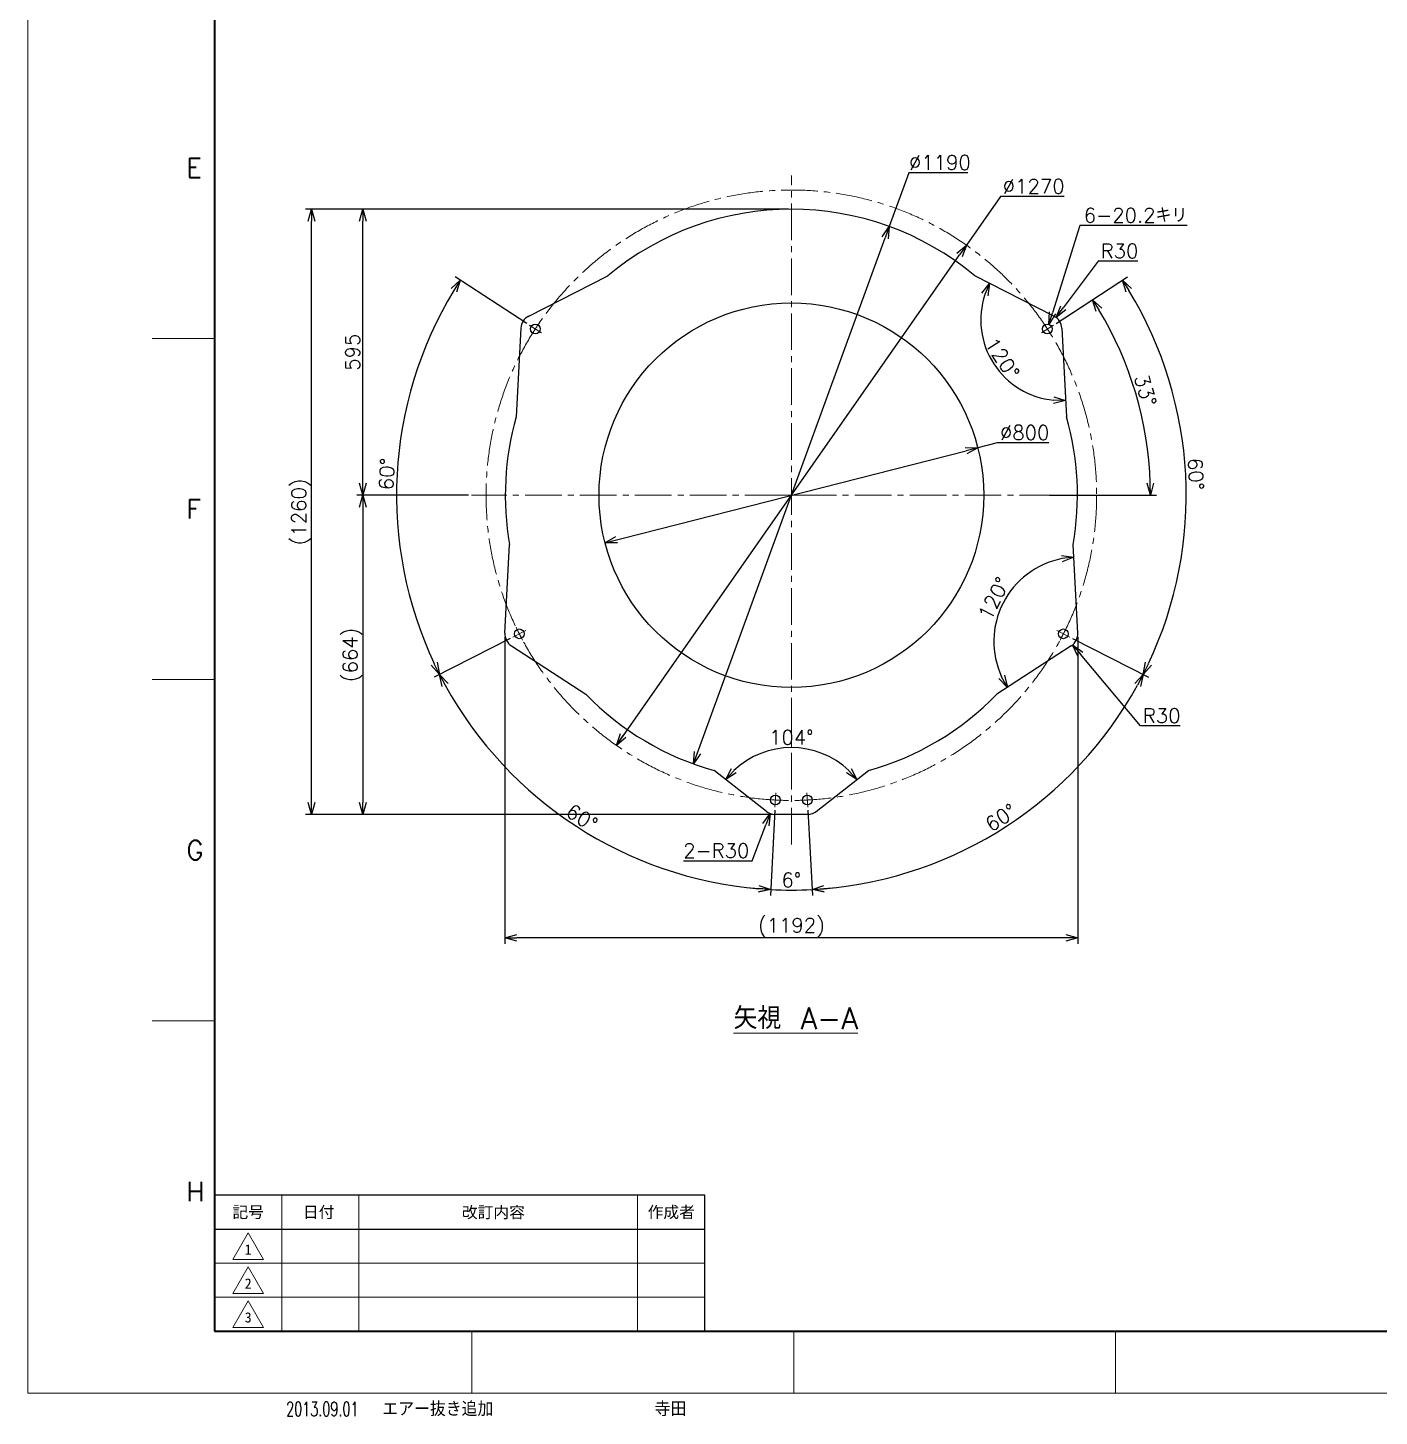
# Model space of a CAD drawing. Header units: millimetres. Extents: x 0 to 8282, y -48 to 5829.
# Drawn here: x 0 to 2811, y -48 to 2840 of the extents above; entities that cross this region are included whole.
import ezdxf
from ezdxf import colors
from ezdxf.entities.mleader import LeaderData, LeaderLine
from ezdxf.enums import TextEntityAlignment as Align
from ezdxf.math import Vec2, Vec3

# ---------------------------------------------------------------- set-up
doc = ezdxf.new("R2010")
doc.units = ezdxf.units.MM
doc.header["$LTSCALE"] = 4
doc.header["$PDMODE"] = 99
doc.header["$PDSIZE"] = 1
doc.linetypes.add('CENTER2', pattern=[28.575, 19.05, -3.175, 3.175, -3.175])
for name, color, linetype, lineweight in [('05_CENTER', 4, 'CENTER2', 13), ('08_DIM', 3, 'Continuous', 13), ('90_FRAME', 5, 'Continuous', 35)]:
    doc.layers.add(name, color=color, linetype=linetype, lineweight=lineweight)
doc.layers.add('10_DRAFT', color=8, linetype='Continuous', lineweight=0, plot=False)
doc.layers.add('91_BLANK', color=5, linetype='Continuous', lineweight=0, plot=False)
doc.styles.add('KSS_TXT', font='txt.shx', dxfattribs={"bigfont": 'extfont2.shx'})
doc.styles.add('MS_G', font='MS Gothic.ttf')
doc.styles.get("Standard").update_dxf_attribs({"font": 'txt.shx', "bigfont": 'extfont2.shx'})
doc.styles.add('表題用', font='MS PGothic.ttf')
doc.dimstyles.new('KSS_DIM', dxfattribs={"dimscale": 10, "dimtxt": 3, "dimasz": 2.5, "dimexe": 1.25, "dimexo": 0.625, "dimtad": 1, "dimdsep": 46, "dimtxsty": 'KSS_TXT', "dimblk": 'OPEN30', "dimcen": 0, "dimazin": 2, "dimtfac": 0.75, "dimtmove": 0, "dimatfit": 3, "dimldrblk": 'OPEN30', "dimfxl": 1.25, "dimtolj": 1, "dimarcsym": 0})
doc.dimstyles.new('KSS_DIM$3', dxfattribs={"dimscale": 10, "dimtxt": 3, "dimasz": 2.5, "dimexe": 1.25, "dimexo": 0.625, "dimtad": 1, "dimtih": 1, "dimtoh": 1, "dimdsep": 46, "dimtxsty": 'KSS_TXT', "dimblk": 'OPEN30', "dimcen": 0, "dimazin": 2, "dimtfac": 0.75, "dimtofl": 0, "dimtmove": 0, "dimatfit": 3, "dimldrblk": 'OPEN30', "dimfxl": 1.25, "dimtolj": 1, "dimarcsym": 0})
doc.dimstyles.new('KSS_DIM$4', dxfattribs={"dimscale": 10, "dimtxt": 3, "dimasz": 2.5, "dimexe": 1.25, "dimexo": 0.625, "dimtad": 1, "dimtih": 1, "dimtoh": 1, "dimdsep": 46, "dimtxsty": 'KSS_TXT', "dimblk": 'OPEN30', "dimcen": 0, "dimse1": 1, "dimazin": 2, "dimtfac": 0.75, "dimtofl": 0, "dimtmove": 0, "dimatfit": 3, "dimldrblk": 'OPEN30', "dimfxl": 1.25, "dimtolj": 1, "dimarcsym": 0})

# ---------------------------------------------------------------- blocks, each defined once
blk = doc.blocks.new('AM_BALLOON1')
at = {"transparency": 16777216}
blk.add_circle((0, 0), 5, dxfattribs=at)
blk.add_attdef('B_NUMBER', text='', height=3, dxfattribs=at).set_placement((0, 0), align=Align.MIDDLE_CENTER)
blk = doc.blocks.new('_OPEN')
at = {"color": 0, "linetype": 'ByBlock'}
for p, q in [((-1, 0.17), (0, 0)), ((0, 0), (-1, -0.17)), ((0, 0), (-1, 0))]:
    blk.add_line(p, q, dxfattribs=at)
blk = doc.blocks.new('_Open30')
at = {"color": 0, "linetype": 'ByBlock', "lineweight": -2}
for p, q in [((-1, 0.27), (0, 0)), ((0, 0), (-1, -0.27)), ((0, 0), (-1, 0))]:
    blk.add_line(p, q, dxfattribs=at)
blk = doc.blocks.new('*D382')
at = {"layer": '08_DIM', "color": 0, "lineweight": -2, "transparency": 16777216}
for p, q in [((916.6, 1868), (684.3, 1868)), ((696.8, 1843), (696.8, 1228.8)), ((1548.7, 1203.8), (684.3, 1203.8))]:
    blk.add_line(p, q, dxfattribs=at)
at = {"layer": 'Defpoints', "color": 0, "transparency": 16777216}
for p in [(922.9, 1868), (696.8, 1203.8), (1554.9, 1203.8)]:
    blk.add_point(p, dxfattribs=at)
at = {"layer": '08_DIM', "color": 0, "lineweight": -2, "transparency": 16777216, "xscale": 25, "yscale": 25, "zscale": 25}
for p, rotation in [((696.8, 1868), 90), ((696.8, 1203.8), 270)]:
    blk.add_blockref('_Open30', p, dxfattribs=dict(at, rotation=rotation))
at = {"layer": '08_DIM', "color": 0, "transparency": 16777216, "insert": (675.5, 1535.9), "char_height": 30, "attachment_point": 5, "rotation": 90, "style": 'KSS_TXT'}
blk.add_mtext('\\A1;(664)', dxfattribs=at)
blk = doc.blocks.new('*D383')
at = {"layer": '08_DIM', "color": 0, "lineweight": -2, "transparency": 16777216}
for p, q in [((1581.9, 2463), (684.3, 2463)), ((696.8, 1893), (696.8, 2438)), ((916.6, 1868), (684.3, 1868))]:
    blk.add_line(p, q, dxfattribs=at)
at = {"layer": 'Defpoints', "color": 0, "transparency": 16777216}
for p in [(696.8, 2463), (1588.2, 2463), (922.9, 1868)]:
    blk.add_point(p, dxfattribs=at)
at = {"layer": '08_DIM', "color": 0, "lineweight": -2, "transparency": 16777216, "xscale": 25, "yscale": 25, "zscale": 25}
for p, rotation in [((696.8, 2463), 89.99999999999999), ((696.8, 1868), 270)]:
    blk.add_blockref('_Open30', p, dxfattribs=dict(at, rotation=rotation))
at = {"layer": '08_DIM', "color": 0, "transparency": 16777216, "insert": (675.5, 2165.5), "char_height": 30, "attachment_point": 5, "rotation": 90, "style": 'KSS_TXT'}
blk.add_mtext('\\A1;595', dxfattribs=at)
blk = doc.blocks.new('*D384')
at = {"layer": '08_DIM', "color": 0, "lineweight": -2, "transparency": 16777216}
for p, q in [((992.3, 1573.4), (992.3, 934.6)), ((2184, 1573.4), (2184, 934.6)), ((2159, 947.1), (1017.3, 947.1))]:
    blk.add_line(p, q, dxfattribs=at)
at = {"layer": 'Defpoints', "color": 0, "transparency": 16777216}
for p in [(992.3, 1579.7), (2184, 1579.7), (992.3, 947.1)]:
    blk.add_point(p, dxfattribs=at)
at = {"layer": '08_DIM', "color": 0, "lineweight": -2, "transparency": 16777216, "xscale": 25, "yscale": 25, "zscale": 25, "rotation": 180}
blk.add_blockref('_Open30', (992.3, 947.1), dxfattribs=at)
at = {"layer": '08_DIM', "color": 0, "lineweight": -2, "transparency": 16777216, "xscale": 25, "yscale": 25, "zscale": 25}
blk.add_blockref('_Open30', (2184, 947.1), dxfattribs=at)
at = {"layer": '08_DIM', "color": 0, "transparency": 16777216, "insert": (1588.2, 968.4), "char_height": 30, "attachment_point": 5, "style": 'KSS_TXT'}
blk.add_mtext('\\A1;(1192)', dxfattribs=at)
blk = doc.blocks.new('*D385')
at = {"layer": '08_DIM', "color": 0, "lineweight": -2, "transparency": 16777216}
for p, q in [((1581.9, 2463), (577.5, 2463)), ((590, 1228.8), (590, 2438)), ((1548.7, 1203.8), (577.5, 1203.8))]:
    blk.add_line(p, q, dxfattribs=at)
at = {"layer": 'Defpoints', "color": 0, "transparency": 16777216}
for p in [(590, 2463), (1588.2, 2463), (1554.9, 1203.8)]:
    blk.add_point(p, dxfattribs=at)
at = {"layer": '08_DIM', "color": 0, "lineweight": -2, "transparency": 16777216, "xscale": 25, "yscale": 25, "zscale": 25}
for p, rotation in [((590, 2463), 89.99999999999999), ((590, 1203.8), 270)]:
    blk.add_blockref('_Open30', p, dxfattribs=dict(at, rotation=rotation))
at = {"layer": '08_DIM', "color": 0, "transparency": 16777216, "insert": (568.8, 1833.4), "char_height": 30, "attachment_point": 5, "rotation": 90, "style": 'KSS_TXT'}
blk.add_mtext('\\A1;(1260)', dxfattribs=at)
blk = doc.blocks.new('*D386')
at = {"layer": '08_DIM', "color": 0, "lineweight": -2, "transparency": 16777216}
for p, q in [((1553.8, 1212.6), (1544.5, 1035)), ((1622.5, 1212.6), (1631.8, 1035))]:
    blk.add_line(p, q, dxfattribs=at)
for start, end in [(263.5122, 265.2557), (266.9992, 273.0008), (274.7443, 276.4878)]:
    blk.add_arc((1588.2, 1868), 821.6, start, end, dxfattribs=at)
at = {"layer": 'Defpoints', "color": 0, "transparency": 16777216}
for p in [(1555.7, 1248.8), (1620.6, 1248.8), (1554.1, 1218.8), (1622.2, 1218.8), (1573.8, 1046.5)]:
    blk.add_point(p, dxfattribs=at)
at = {"layer": '08_DIM', "color": 0, "lineweight": -2, "transparency": 16777216, "xscale": 25, "yscale": 25, "zscale": 25}
for p, rotation in [((1545.1, 1047.5), 356.1274363929429), ((1631.2, 1047.5), 183.8725636070536)]:
    blk.add_blockref('_Open30', p, dxfattribs=dict(at, rotation=rotation))
at = {"layer": '08_DIM', "color": 0, "transparency": 16777216, "insert": (1588.2, 1067.6), "char_height": 30, "attachment_point": 5, "style": 'KSS_TXT'}
blk.add_mtext('\\A1;6%%d', dxfattribs=at)
blk = doc.blocks.new('*D387')
at = {"layer": '08_DIM', "color": 0, "lineweight": -2, "transparency": 16777216}
for p, q in [((2172.9, 1570), (2331, 1489.5)), ((1622.5, 1212.6), (1631.8, 1035.4))]:
    blk.add_line(p, q, dxfattribs=at)
blk.add_arc((1588.2, 1868), 821.2, 274.7452, 331.2565, dxfattribs=at)
at = {"layer": 'Defpoints', "color": 0, "transparency": 16777216}
for p in [(2140.6, 1586.5), (2167.4, 1572.9), (1620.6, 1248.8), (1622.2, 1218.8), (1909, 1112.1)]:
    blk.add_point(p, dxfattribs=at)
at = {"layer": '08_DIM', "color": 0, "lineweight": -2, "transparency": 16777216, "xscale": 25, "yscale": 25, "zscale": 25}
for p, rotation in [((2319.9, 1495.2), 62.12864887769285), ((1631.1, 1047.9), 183.8729885873881)]:
    blk.add_blockref('_Open30', p, dxfattribs=dict(at, rotation=rotation))
at = {"layer": '08_DIM', "color": 0, "transparency": 16777216, "insert": (2023.8, 1197.1), "char_height": 30, "attachment_point": 5, "rotation": 33.0008, "style": 'KSS_TXT'}
blk.add_mtext('\\A1;60%%d', dxfattribs=at)
blk = doc.blocks.new('*D388')
at = {"layer": '08_DIM', "color": 0, "lineweight": -2, "transparency": 16777216}
for p, q in [((2138.6, 2225.4), (2287.4, 2322.1)), ((2172.9, 1570), (2331, 1489.5))]:
    blk.add_line(p, q, dxfattribs=at)
blk.add_arc((1588.2, 1868), 821.2, 334.7451, 31.2566, dxfattribs=at)
at = {"layer": 'Defpoints', "color": 0, "transparency": 16777216}
for p in [(2108.1, 2205.7), (2133.3, 2222), (2403.3, 1767.9), (2140.6, 1586.5), (2167.4, 1572.9)]:
    blk.add_point(p, dxfattribs=at)
at = {"layer": '08_DIM', "color": 0, "lineweight": -2, "transparency": 16777216, "xscale": 25, "yscale": 25, "zscale": 25}
for p, rotation in [((2276.9, 2315.3), 122.1286869729606), ((2319.9, 1495.1), 243.8729504921377)]:
    blk.add_blockref('_Open30', p, dxfattribs=dict(at, rotation=rotation))
at = {"layer": '08_DIM', "color": 0, "transparency": 16777216, "insert": (2429.5, 1912.1), "char_height": 30, "attachment_point": 5, "rotation": 273.0008, "style": 'KSS_TXT'}
blk.add_mtext('\\A1;60%%d', dxfattribs=at)
blk = doc.blocks.new('*D389')
at = {"layer": '08_DIM', "color": 0, "lineweight": -2, "transparency": 16777216}
for p, q in [((2138.6, 2225.4), (2225, 2281.6)), ((2125.4, 1868), (2347.6, 1868))]:
    blk.add_line(p, q, dxfattribs=at)
blk.add_arc((1588.2, 1868), 746.9, 1.9178, 31.083, dxfattribs=at)
at = {"layer": 'Defpoints', "color": 0, "transparency": 16777216}
for p in [(2108.1, 2205.7), (2133.3, 2222), (2321.3, 2010.5), (1567.1, 1868), (2119.2, 1868)]:
    blk.add_point(p, dxfattribs=at)
at = {"layer": '08_DIM', "color": 0, "lineweight": -2, "transparency": 16777216, "xscale": 25, "yscale": 25, "zscale": 25}
for p, rotation in [((2214.6, 2274.8), 122.0418997744315), ((2335.1, 1868), 270.9589189581263)]:
    blk.add_blockref('_Open30', p, dxfattribs=dict(at, rotation=rotation))
at = {"layer": '08_DIM', "color": 0, "transparency": 16777216, "insert": (2324.7, 2086.1), "char_height": 30, "attachment_point": 5, "rotation": 286.5004, "style": 'KSS_TXT'}
blk.add_mtext('\\A1;33%%d', dxfattribs=at)
blk = doc.blocks.new('*D390')
at = {"layer": '08_DIM', "color": 0, "lineweight": -2, "transparency": 16777216}
for p, q in [((2022.9, 2489.6), (1952.1, 2388.3)), ((2155.4, 2489.6), (2022.9, 2489.6)), ((1224.2, 1347.6), (1937.7, 2367.9))]:
    blk.add_line(p, q, dxfattribs=at)
at = {"layer": 'Defpoints', "color": 0, "transparency": 16777216}
for p in [(1952.1, 2388.3), (1224.2, 1347.6)]:
    blk.add_point(p, dxfattribs=at)
at = {"layer": '08_DIM', "color": 0, "lineweight": -2, "transparency": 16777216, "xscale": 25, "yscale": 25, "zscale": 25}
for p, rotation in [((1952.1, 2388.3), 55.03410703094556), ((1224.2, 1347.6), 235.0341070309455)]:
    blk.add_blockref('_Open30', p, dxfattribs=dict(at, rotation=rotation))
at = {"layer": '08_DIM', "color": 0, "transparency": 16777216, "insert": (2092.2, 2510.8), "char_height": 30, "attachment_point": 5, "style": 'KSS_TXT'}
blk.add_mtext('\\A1;%%C1270', dxfattribs=at)
blk = doc.blocks.new('*D391')
at = {"layer": '08_DIM', "color": 0, "lineweight": -2, "transparency": 16777216}
for p, q in [((1506.3, 1107.4), (1535.2, 1182.5)), ((1363.8, 1107.4), (1506.3, 1107.4))]:
    blk.add_line(p, q, dxfattribs=at)
at = {"layer": 'Defpoints', "color": 0, "transparency": 16777216}
for p in [(1554.9, 1233.8), (1544.1, 1205.8)]:
    blk.add_point(p, dxfattribs=at)
at = {"layer": '08_DIM', "color": 0, "lineweight": -2, "transparency": 16777216, "xscale": 25, "yscale": 25, "zscale": 25, "rotation": 68.9746722986619}
blk.add_blockref('_Open30', (1544.1, 1205.8), dxfattribs=at)
at = {"layer": '08_DIM', "color": 0, "transparency": 16777216, "insert": (1432, 1128.7), "char_height": 30, "attachment_point": 5, "style": 'KSS_TXT'}
blk.add_mtext('\\A1;2-R30', dxfattribs=at)
blk = doc.blocks.new('*D392')
at = {"layer": '08_DIM', "color": 0, "lineweight": -2, "transparency": 16777216}
for p, q in [((1832.7, 2538.9), (1791.9, 2427)), ((1955.2, 2538.9), (1832.7, 2538.9)), ((1384.4, 1308.9), (1783.4, 2403.5))]:
    blk.add_line(p, q, dxfattribs=at)
at = {"layer": 'Defpoints', "color": 0, "transparency": 16777216}
for p in [(1791.9, 2427), (1384.4, 1308.9)]:
    blk.add_point(p, dxfattribs=at)
at = {"layer": '08_DIM', "color": 0, "lineweight": -2, "transparency": 16777216, "xscale": 25, "yscale": 25, "zscale": 25}
for p, rotation in [((1791.9, 2427), 69.97316250920927), ((1384.4, 1308.9), 249.9731625092092)]:
    blk.add_blockref('_Open30', p, dxfattribs=dict(at, rotation=rotation))
at = {"layer": '08_DIM', "color": 0, "transparency": 16777216, "insert": (1897.1, 2560.2), "char_height": 30, "attachment_point": 5, "style": 'KSS_TXT'}
blk.add_mtext('\\A1;%%C1190', dxfattribs=at)
blk = doc.blocks.new('*D393')
at = {"layer": '08_DIM', "color": 0, "lineweight": -2, "transparency": 16777216}
blk.add_arc((1588.2, 1169.8), 173.2, 46.2777, 133.7223, dxfattribs=at)
at = {"layer": 'Defpoints', "color": 0, "transparency": 16777216}
for p in [(1639.8, 1335.1), (1427.9, 1294.9), (1748.4, 1294.9), (1536.4, 1210.2), (1639.9, 1210.2)]:
    blk.add_point(p, dxfattribs=at)
at = {"layer": '08_DIM', "color": 0, "lineweight": -2, "transparency": 16777216, "xscale": 25, "yscale": 25, "zscale": 25}
for p, rotation in [((1451.7, 1276.4), 227.8607520336378), ((1724.6, 1276.4), 312.1392479663621)]:
    blk.add_blockref('_Open30', p, dxfattribs=dict(at, rotation=rotation))
at = {"layer": '08_DIM', "color": 0, "transparency": 16777216, "insert": (1588.2, 1364.2), "char_height": 30, "attachment_point": 5, "style": 'KSS_TXT'}
blk.add_mtext('\\A1;104%%d', dxfattribs=at)
blk = doc.blocks.new('*D394')
at = {"layer": '08_DIM', "color": 0, "lineweight": -2, "transparency": 16777216}
blk.add_arc((2184.8, 1563.9), 175.5, 101.1672, 204.8344, dxfattribs=at)
at = {"layer": 'Defpoints', "color": 0, "transparency": 16777216}
for p in [(2174.3, 1765.6), (2065.1, 1692.3), (2183.9, 1581.2), (2170.3, 1554.5), (2015.5, 1454)]:
    blk.add_point(p, dxfattribs=at)
at = {"layer": '08_DIM', "color": 0, "lineweight": -2, "transparency": 16777216, "xscale": 25, "yscale": 25, "zscale": 25}
for p, rotation in [((2175.7, 1739.3), 7.084027412735574), ((2037.6, 1468.3), 298.9176100655749)]:
    blk.add_blockref('_Open30', p, dxfattribs=dict(at, rotation=rotation))
at = {"layer": '08_DIM', "color": 0, "transparency": 16777216, "insert": (2009.5, 1653.3), "char_height": 30, "attachment_point": 5, "rotation": 63.0008, "style": 'KSS_TXT'}
blk.add_mtext('\\A1;120%%d', dxfattribs=at)
blk = doc.blocks.new('*D395')
at = {"layer": '08_DIM', "color": 0, "lineweight": -2, "transparency": 16777216}
blk.add_arc((2149.8, 2232.7), 167.7, 161.5503, 264.4513, dxfattribs=at)
at = {"layer": 'Defpoints', "color": 0, "transparency": 16777216}
for p in [(1969.9, 2324.4), (2134.4, 2240.6), (2150.7, 2215.4), (1986.4, 2195), (2160.4, 2031.1)]:
    blk.add_point(p, dxfattribs=at)
at = {"layer": '08_DIM', "color": 0, "lineweight": -2, "transparency": 16777216, "xscale": 25, "yscale": 25, "zscale": 25}
for p, rotation in [((2000.4, 2308.8), 67.27556738269674), ((2158.6, 2065.2), 358.7260701020566)]:
    blk.add_blockref('_Open30', p, dxfattribs=dict(at, rotation=rotation))
at = {"layer": '08_DIM', "color": 0, "transparency": 16777216, "insert": (2027, 2152.9), "char_height": 30, "attachment_point": 5, "rotation": 303.0008, "style": 'KSS_TXT'}
blk.add_mtext('\\A1;120%%d', dxfattribs=at)
blk = doc.blocks.new('*D396')
at = {"layer": '08_DIM', "color": 0, "lineweight": -2, "transparency": 16777216}
for p, q in [((2188.2, 2429.3), (2131.2, 2247.3)), ((2411.1, 2429.3), (2188.2, 2429.3))]:
    blk.add_line(p, q, dxfattribs=at)
at = {"layer": 'Defpoints', "color": 0, "transparency": 16777216}
for p in [(2117.7, 2204.1), (2123.7, 2223.4)]:
    blk.add_point(p, dxfattribs=at)
at = {"layer": '08_DIM', "color": 0, "lineweight": -2, "transparency": 16777216, "xscale": 25, "yscale": 25, "zscale": 25, "rotation": 252.6052927479351}
blk.add_blockref('_Open30', (2123.7, 2223.4), dxfattribs=at)
at = {"layer": '08_DIM', "color": 0, "transparency": 16777216, "insert": (2304, 2450.5), "char_height": 30, "attachment_point": 5, "style": 'KSS_TXT'}
blk.add_mtext('\\A1;6-20.2キリ', dxfattribs=at)
blk = doc.blocks.new('*D397')
at = {"layer": '08_DIM', "color": 0, "lineweight": -2, "transparency": 16777216}
for p, q in [((2226.4, 2354.8), (2153.7, 2257.9)), ((2308.9, 2354.8), (2226.4, 2354.8))]:
    blk.add_line(p, q, dxfattribs=at)
at = {"layer": 'Defpoints', "color": 0, "transparency": 16777216}
for p in [(2138.7, 2237.8), (2120.7, 2213.8)]:
    blk.add_point(p, dxfattribs=at)
at = {"layer": '08_DIM', "color": 0, "lineweight": -2, "transparency": 16777216, "xscale": 25, "yscale": 25, "zscale": 25, "rotation": 233.1490003483061}
blk.add_blockref('_Open30', (2138.7, 2237.8), dxfattribs=at)
at = {"layer": '08_DIM', "color": 0, "transparency": 16777216, "insert": (2270.7, 2376), "char_height": 30, "attachment_point": 5, "style": 'KSS_TXT'}
blk.add_mtext('\\A1;R30', dxfattribs=at)
blk = doc.blocks.new('*D398')
at = {"layer": '08_DIM', "color": 0, "lineweight": -2, "transparency": 16777216}
for p, q in [((2314, 1388.1), (2189.2, 1537.5)), ((2396.5, 1388.1), (2314, 1388.1))]:
    blk.add_line(p, q, dxfattribs=at)
at = {"layer": 'Defpoints', "color": 0, "transparency": 16777216}
for p in [(2154, 1579.7), (2173.2, 1556.6)]:
    blk.add_point(p, dxfattribs=at)
at = {"layer": '08_DIM', "color": 0, "lineweight": -2, "transparency": 16777216, "xscale": 25, "yscale": 25, "zscale": 25, "rotation": 129.8684396379811}
blk.add_blockref('_Open30', (2173.2, 1556.6), dxfattribs=at)
at = {"layer": '08_DIM', "color": 0, "transparency": 16777216, "insert": (2358.4, 1409.3), "char_height": 30, "attachment_point": 5, "style": 'KSS_TXT'}
blk.add_mtext('\\A1;R30', dxfattribs=at)
blk = doc.blocks.new('*D399')
at = {"layer": '08_DIM', "color": 0, "lineweight": -2, "transparency": 16777216}
for p, q in [((2016.5, 1977.1), (1975.8, 1966.7)), ((2124, 1977.1), (2016.5, 1977.1)), ((1200.5, 1769.2), (1951.5, 1960.6))]:
    blk.add_line(p, q, dxfattribs=at)
at = {"layer": 'Defpoints', "color": 0, "transparency": 16777216}
for p in [(1975.8, 1966.7), (1200.5, 1769.2)]:
    blk.add_point(p, dxfattribs=at)
at = {"layer": '08_DIM', "color": 0, "lineweight": -2, "transparency": 16777216, "xscale": 25, "yscale": 25, "zscale": 25}
for p, rotation in [((1975.8, 1966.7), 14.29692316603988), ((1200.5, 1769.2), 194.2969231660399)]:
    blk.add_blockref('_Open30', p, dxfattribs=dict(at, rotation=rotation))
at = {"layer": '08_DIM', "color": 0, "transparency": 16777216, "insert": (2073.4, 1998.4), "char_height": 30, "attachment_point": 5, "style": 'KSS_TXT'}
blk.add_mtext('\\A1;%%C800', dxfattribs=at)
blk = doc.blocks.new('*D400')
at = {"layer": '08_DIM', "color": 0, "lineweight": -2, "transparency": 16777216}
for p, q in [((1003.4, 1570), (845.3, 1489.5)), ((1553.8, 1212.6), (1544.5, 1035.4))]:
    blk.add_line(p, q, dxfattribs=at)
blk.add_arc((1588.2, 1868), 821.2, 208.7435, 265.2548, dxfattribs=at)
at = {"layer": 'Defpoints', "color": 0, "transparency": 16777216}
for p in [(1008.9, 1572.9), (1035.7, 1586.5), (1028.1, 1267.4), (1555.7, 1248.8), (1554.1, 1218.8)]:
    blk.add_point(p, dxfattribs=at)
at = {"layer": '08_DIM', "color": 0, "lineweight": -2, "transparency": 16777216, "xscale": 25, "yscale": 25, "zscale": 25}
for p, rotation in [((856.5, 1495.2), 117.8713511223073), ((1545.2, 1047.9), 356.1270114126118)]:
    blk.add_blockref('_Open30', p, dxfattribs=dict(at, rotation=rotation))
at = {"layer": '08_DIM', "color": 0, "transparency": 16777216, "insert": (1152.5, 1197.1), "char_height": 30, "attachment_point": 5, "rotation": 326.9992, "style": 'KSS_TXT'}
blk.add_mtext('\\A1;60%%d', dxfattribs=at)
blk = doc.blocks.new('*D401')
at = {"layer": '08_DIM', "color": 0, "lineweight": -2, "transparency": 16777216}
for p, q in [((1037.7, 2225.4), (888.9, 2322.1)), ((1003.4, 1570), (845.3, 1489.5))]:
    blk.add_line(p, q, dxfattribs=at)
blk.add_arc((1588.2, 1868), 821.2, 148.7434, 205.2549, dxfattribs=at)
at = {"layer": 'Defpoints', "color": 0, "transparency": 16777216}
for p in [(1043, 2222), (1068.2, 2205.7), (788, 2052.7), (1008.9, 1572.9), (1035.7, 1586.5)]:
    blk.add_point(p, dxfattribs=at)
at = {"layer": '08_DIM', "color": 0, "lineweight": -2, "transparency": 16777216, "xscale": 25, "yscale": 25, "zscale": 25}
for p, rotation in [((899.4, 2315.3), 57.87131302703942), ((856.4, 1495.1), 296.1270495078623)]:
    blk.add_blockref('_Open30', p, dxfattribs=dict(at, rotation=rotation))
at = {"layer": '08_DIM', "color": 0, "transparency": 16777216, "insert": (746.8, 1912.1), "char_height": 30, "attachment_point": 5, "rotation": 86.9992, "style": 'KSS_TXT'}
blk.add_mtext('\\A1;60%%d', dxfattribs=at)

msp = doc.modelspace()

# ---------------------------------------------------------------- linework, layer by layer
at = {"color": 0}
for p, q in [((1041.9528, 2240.5705), (1206.4149, 2324.3652)), ((2134.3561, 2240.5705), (1969.8939, 2324.3652)), ((1025.6133, 2215.4106), (1015.9505, 2031.0849)), ((2150.6956, 2215.4106), (2160.3584, 2031.0849)), ((992.3689, 1581.2439), (1002.0316, 1765.5696)), ((2183.94, 1581.2439), (2174.2772, 1765.5696)), ((1005.9882, 1554.5135), (1160.7876, 1453.9825)), ((2170.3206, 1554.5135), (2015.5212, 1453.9825)), ((1536.4399, 1210.1595), (1427.918, 1294.9486)), ((1639.869, 1210.1595), (1748.3908, 1294.9486)), ((1622.9691, 1203.8407), (1553.3398, 1203.8407))]:
    msp.add_line(p, q, dxfattribs=at)
for centre, radius in [((1588.1544, 1867.9663), 400), ((1055.5346, 2213.8645), 10.1), ((2120.7368, 2213.8401), 10.1), ((1022.2879, 1579.6531), 10.1), ((2154.021, 1579.6531), 10.1), ((1554.9077, 1233.7548), 10.1), ((1621.4011, 1233.7548), 10.1)]:
    msp.add_circle(centre, radius, dxfattribs=at)
for start, end in [(50.0903383, 129.9096617), (164.0887008, 189.9096617), (350.0903383, 15.9112992), (224.0887009, 254.3770927), (285.6229073, 315.9112991)]:
    msp.add_arc((1588.1544, 1867.9663), 595, start, end)
for centre, start, end in [((1055.5721, 2213.8401), 116.9991813, 176.9991813), ((2120.7368, 2213.8401), 3.0008187, 63.0008187), ((1022.3278, 1579.6734), 176.9991813, 236.9991813), ((2153.9811, 1579.6734), 303.0008187, 3.0008187), ((1554.9101, 1233.7996), 231.9991817, 266.9995715), ((1621.3988, 1233.7996), 273.0004285, 308.0008183)]:
    msp.add_arc(centre, 30, start, end, dxfattribs=at)
at = {"layer": '05_CENTER'}
for p, q in [((1588.1544, 1141.4174), (1588.1544, 2533.2621)), ((1042.9734, 2222.0221), (1068.1708, 2205.6582)), ((2133.3355, 2222.0221), (2108.138, 2205.6582)), ((2253.4502, 1867.9663), (922.8587, 1867.9663)), ((1008.9426, 1572.8536), (1035.7129, 1586.4932)), ((2167.3663, 1572.8536), (2140.596, 1586.4932)), ((1554.1237, 1218.7978), (1555.6965, 1248.8014)), ((1622.1852, 1218.7978), (1620.6124, 1248.8014))]:
    msp.add_line(p, q, dxfattribs=at)
msp.add_circle((1588.1544, 1867.9663), 635, dxfattribs=at)
for start, end in [(145.6370443, 148.3480366), (31.6519634, 34.3629557), (205.6370443, 208.3480366), (331.6519634, 334.3629557), (265.6370986, 268.3479832), (271.6520168, 274.3629014)]:
    msp.add_arc((1588.1544, 1867.9663), 635, start, end, dxfattribs=at)
at = {"layer": '10_DRAFT'}
for p, q in [((1588.1544, 1846.8994), (1588.1544, 1889.0332)), ((1567.0875, 1867.9663), (1609.2214, 1867.9663))]:
    msp.add_line(p, q, dxfattribs=at)
at = {"layer": '90_FRAME', "color": 4, "lineweight": 13}
for p, q in [((388.459, 2194.3371), (258.8397, 2194.3371)), ((388.459, 1484.3649), (258.8397, 1484.3649)), ((388.459, 774.3927), (258.8397, 774.3927)), ((923.7539, 0), (923.7539, 129.0398)), ((1593.088, 0), (1593.088, 129.0398)), ((2262.422, 0), (2262.422, 129.0398))]:
    msp.add_line(p, q, dxfattribs=at)
at = {"layer": '90_FRAME', "color": 0, "lineweight": 13}
for p, q in [((528.459, 129.0398), (528.459, 411.8969)), ((688.459, 129.0398), (688.459, 411.8969)), ((1268.459, 129.0398), (1268.459, 411.8969)), ((388.459, 270.4683), (1408.459, 270.4683)), ((388.459, 199.7541), (1408.459, 199.7541))]:
    msp.add_line(p, q, dxfattribs=at)
at = {"layer": '90_FRAME', "color": 0, "lineweight": 25}
msp.add_line((388.459, 341.1826), (1408.459, 341.1826), dxfattribs=at)
at = {"layer": '90_FRAME'}
msp.add_lwpolyline([(388.459, 129.0398), (8152.3893, 129.0398), (8152.3893, 5679.5787), (388.459, 5679.5787)], close=True, dxfattribs=at)
at = {"layer": '90_FRAME', "color": 0, "lineweight": 25}
msp.add_lwpolyline([(388.459, 129.0398), (1408.459, 129.0398), (1408.459, 411.8969), (388.459, 411.8969)], close=True, dxfattribs=at)
at = {"layer": '90_FRAME', "color": 0, "lineweight": 13}
for points in [[(426.6376, 277.9789), (458.459, 333.0953), (490.2805, 277.9789), (426.6376, 277.9789)], [(426.6376, 207.2646), (458.459, 262.381), (490.2805, 207.2646), (426.6376, 207.2646)], [(426.6376, 136.5504), (458.459, 191.6667), (490.2805, 136.5504), (426.6376, 136.5504)]]:
    msp.add_lwpolyline(points, dxfattribs=at)
at = {"layer": '91_BLANK'}
msp.add_lwpolyline([(0, 0), (8282.0086, 0), (8282.0086, 5829.198), (0, 5829.198)], close=True, dxfattribs=at)

# ---------------------------------------------------------------- texts
at = {"layer": '08_DIM', "style": 'KSS_TXT'}
msp.add_text('%%u矢視 A-A', height=45, dxfattribs=at).set_placement((1468.0485, 757.5011))
at = {"layer": '90_FRAME', "color": 0, "lineweight": 13, "style": 'KSS_TXT'}
for s, p in [('E', (329.5734, 2549.3232)), ('F', (329.5734, 1839.351)), ('G', (329.5734, 1129.3788)), ('H', (329.5734, 419.4066))]:
    msp.add_text(s, height=40, dxfattribs=at).set_placement(p, align=Align.MIDDLE_LEFT)
at = {"layer": '90_FRAME', "color": 0, "style": '表題用'}
for s, p in [('記号', (458.459, 376.5398)), ('日付', (605.0243, 376.5398)), ('作成者', (1338.459, 376.5398))]:
    msp.add_text(s, height=24, dxfattribs=at).set_placement(p, align=Align.MIDDLE_CENTER)
msp.add_text('改訂内容', height=24, dxfattribs=at).set_placement((968.459, 376.5398), align=Align.MIDDLE)
at = {"layer": '90_FRAME', "color": 0, "lineweight": 13, "style": 'MS_G'}
for s, p in [('1', (458.459, 298.7541)), ('2', (458.459, 228.0398)), ('3', (458.459, 157.3255))]:
    msp.add_text(s, height=21.2143, dxfattribs=at).set_placement(p, align=Align.MIDDLE)
at = {"layer": '90_FRAME', "color": 3, "lineweight": 13, "width": 0.65}
msp.add_text('2013.09.01', height=30, dxfattribs=at).set_placement((537.4194, -47.9974))
at = {"layer": '90_FRAME', "color": 3, "lineweight": 13}
for s, p in [('エアー抜き追加', (737.3363, -47.9974)), ('寺田', (1303.7021, -47.9974))]:
    msp.add_text(s, height=30, dxfattribs=at).set_placement(p)

# ---------------------------------------------------------------- dimensions: what is measured, and where the dimension line sits
at = {"layer": '08_DIM'}
for p1, p2, picture, middle in [((1384.3906, 1308.9446), (1791.9183, 2426.988), '*D392', (1897.1064, 2538.9389)), ((1224.2431, 1347.588), (1952.0658, 2388.3446), '*D390', (2092.2447, 2489.5912)), ((1200.5428, 1769.1875), (1975.766, 1966.7451), '*D399', (2016.5123, 1977.1289))]:
    dim = msp.add_diameter_dim_2p(p1=p1, p2=p2, dimstyle='KSS_DIM$3', override={"dimpost": '%%C<>', "dimtix": 1, "dimatfit": 2}, dxfattribs=at)
    dim.commit()
    dim.dimension.update_dxf_attribs({"geometry": picture, "text_midpoint": middle, "dimtype": 163})
for base, p1, p2, text, picture, middle in [((590.0301, 2462.9663), (1554.9066, 1203.8407), (1588.1544, 2462.9663), '(1260)', '*D385', (568.7801, 1833.4035)), ((696.7714, 1203.8407), (922.8587, 1867.9663), (1554.9101, 1203.8407), '(664)', '*D382', (675.5214, 1535.9035))]:
    dim = msp.add_linear_dim(base=base, p1=p1, p2=p2, angle=270, text=text, dimstyle='KSS_DIM', dxfattribs=at)
    dim.commit()
    dim.dimension.update_dxf_attribs({"geometry": picture, "text_midpoint": middle})
dim = msp.add_linear_dim(base=(696.7714, 2462.9663), p1=(922.8587, 1867.9663), p2=(1588.1544, 2462.9663), angle=270, dimstyle='KSS_DIM', dxfattribs=at)
dim.commit()
dim.dimension.update_dxf_attribs({"geometry": '*D383', "text_midpoint": (675.4797, 2165.4663)})
dim = msp.add_diameter_dim_2p(p1=(2117.6882, 2204.1369), p2=(2123.7271, 2223.4131), text='6-<>キリ', dimstyle='KSS_DIM$3', override={"dimpost": '<>', "dimtix": 1}, dxfattribs=at)
dim.commit()
dim.dimension.update_dxf_attribs({"geometry": '*D396', "text_midpoint": (2303.9752, 2429.2933), "dimtype": 163})
for center, mpoint, picture, middle in [((2120.7368, 2213.8401), (2138.7288, 2237.8461), '*D397', (2270.7413, 2354.7763)), ((2153.9811, 1579.6734), (2173.2119, 1556.6478), '*D398', (2358.3775, 1388.0756))]:
    dim = msp.add_radius_dim(center=center, mpoint=mpoint, dimstyle='KSS_DIM$4', override={"dimpost": 'R<>'}, dxfattribs=at)
    dim.commit()
    dim.dimension.update_dxf_attribs({"geometry": picture, "text_midpoint": middle, "dimtype": 164})
for base, line1, line2, picture, middle in [((787.9705, 2052.7154), ((1042.9734, 2222.0221), (1068.1708, 2205.6582)), ((1008.9426, 1572.8536), (1035.7129, 1586.4932)), '*D401', (746.8249, 1912.0706)), ((2403.2693, 1767.8946), ((2133.3355, 2222.0221), (2108.138, 2205.6582)), ((2167.3663, 1572.8536), (2140.596, 1586.4932)), '*D388', (2429.484, 1912.0706)), ((1028.0896, 1267.3875), ((1008.9426, 1572.8536), (1035.7129, 1586.4932)), ((1554.1237, 1218.7978), (1555.6965, 1248.8014)), '*D400', (1152.4615, 1197.0789)), ((1909.0332, 1112.0533), ((2167.3663, 1572.8536), (2140.596, 1586.4932)), ((1622.1852, 1218.7978), (1620.6124, 1248.8014)), '*D387', (2023.8474, 1197.0789)), ((1573.8116, 1046.4922), ((1622.1852, 1218.7978), (1620.6124, 1248.8014)), ((1554.1237, 1218.7978), (1555.6965, 1248.8014)), '*D386', (1588.1544, 1067.617))]:
    dim = msp.add_angular_dim_2l(base=base, line1=line1, line2=line2, dimstyle='KSS_DIM', override={"dimscale": 10}, dxfattribs=at)
    dim.commit()
    dim.dimension.update_dxf_attribs({"geometry": picture, "text_midpoint": middle})
for base, line1, line2, picture, middle in [((1986.3906, 2194.9815), ((2150.6956, 2215.4106), (2160.3584, 2031.0849)), ((2134.3561, 2240.5705), (1969.8939, 2324.3652)), '*D395', (2026.9693, 2152.9449)), ((2321.3455, 2010.4878), ((2133.3355, 2222.0221), (2108.138, 2205.6582)), ((1567.0875, 1867.9663), (2119.1625, 1867.9663)), '*D389', (2324.6844, 2086.1421)), ((2065.1206, 1692.334), ((2170.3206, 1554.5135), (2015.5212, 1453.9825)), ((2183.94, 1581.2439), (2174.2772, 1765.5696)), '*D394', (2009.4961, 1653.2896)), ((1639.7584, 1335.0996), ((1536.4399, 1210.1595), (1427.918, 1294.9486)), ((1639.869, 1210.1595), (1748.3908, 1294.9486)), '*D393', (1588.1544, 1364.2152))]:
    dim = msp.add_angular_dim_2l(base=base, line1=line1, line2=line2, dimstyle='KSS_DIM', dxfattribs=at)
    dim.commit()
    dim.dimension.update_dxf_attribs({"geometry": picture, "text_midpoint": middle})
dim = msp.add_linear_dim(base=(992.3278, 947.1315), p1=(2183.9811, 1579.6734), p2=(992.3278, 1579.6598), text='(1192)', dimstyle='KSS_DIM', override={"dimdec": 1}, dxfattribs=at)
dim.commit()
dim.dimension.update_dxf_attribs({"geometry": '*D384', "text_midpoint": (1588.1544, 968.3815)})
dim = msp.add_radius_dim(center=(1554.9101, 1233.7996), mpoint=(1544.1467, 1205.7969), text='2-<>', dimstyle='KSS_DIM$4', override={"dimpost": 'R<>'}, dxfattribs=at)
dim.commit()
dim.dimension.update_dxf_attribs({"geometry": '*D391', "text_midpoint": (1431.9681, 1107.4453), "dimtype": 164})

# ---------------------------------------------------------------- leaders
ml = msp.add_multileader_block('Standard', dxfattribs=at)
ml.set_content('AM_BALLOON1', color=256, scale=12.5)
ml.set_attribute('B_NUMBER', '67', width=0)
ml.set_leader_properties(color=256, linetype='ByLayer', lineweight=-1)
ml.set_arrow_properties(name='OPEN')
ml.build(insert=Vec2(0, 0))
ml.multileader.update_dxf_attribs({"leader_type": 0, "has_dogleg": 0, "text_right_attachment_type": 6, "dogleg_length": 0, "arrow_head_size": 25, "scale": 2.5, "block_connection_type": 1})
ctx = ml.context
ctx.base_point, ctx.scale, ctx.char_height, ctx.arrow_head_size, ctx.landing_gap_size, ctx.plane_origin = Vec3(942.5869, 5212.1933), 2.5, 50, 25, 25, Vec3(942.5869, 5212.1933)
ctx.right_attachment, ctx.attachment_type = 6, 1
notes = []
notes.append((ctx, [(0, (0, 0, 0), (0, 0), (1, 0), 1, [])]))
ctx.block.insert = Vec3(942.5869, 5212.1933)
for ctx, leaders in notes:
    for number, flags, end, landing, length, lines in leaders:
        leader = LeaderData()
        leader.index, (leader.has_last_leader_line, leader.has_dogleg_vector, leader.attachment_direction) = number, flags
        leader.last_leader_point, leader.dogleg_vector, leader.dogleg_length = Vec3(end), Vec3(landing), length
        for number, points, colour, breaks in lines:
            line = LeaderLine()
            line.index, line.vertices, line.color, line.breaks = number, Vec3.list(points), colors.encode_raw_color(colour), breaks
            leader.lines.append(line)
        ctx.leaders.append(leader)

doc.saveas('drawing.dxf')
